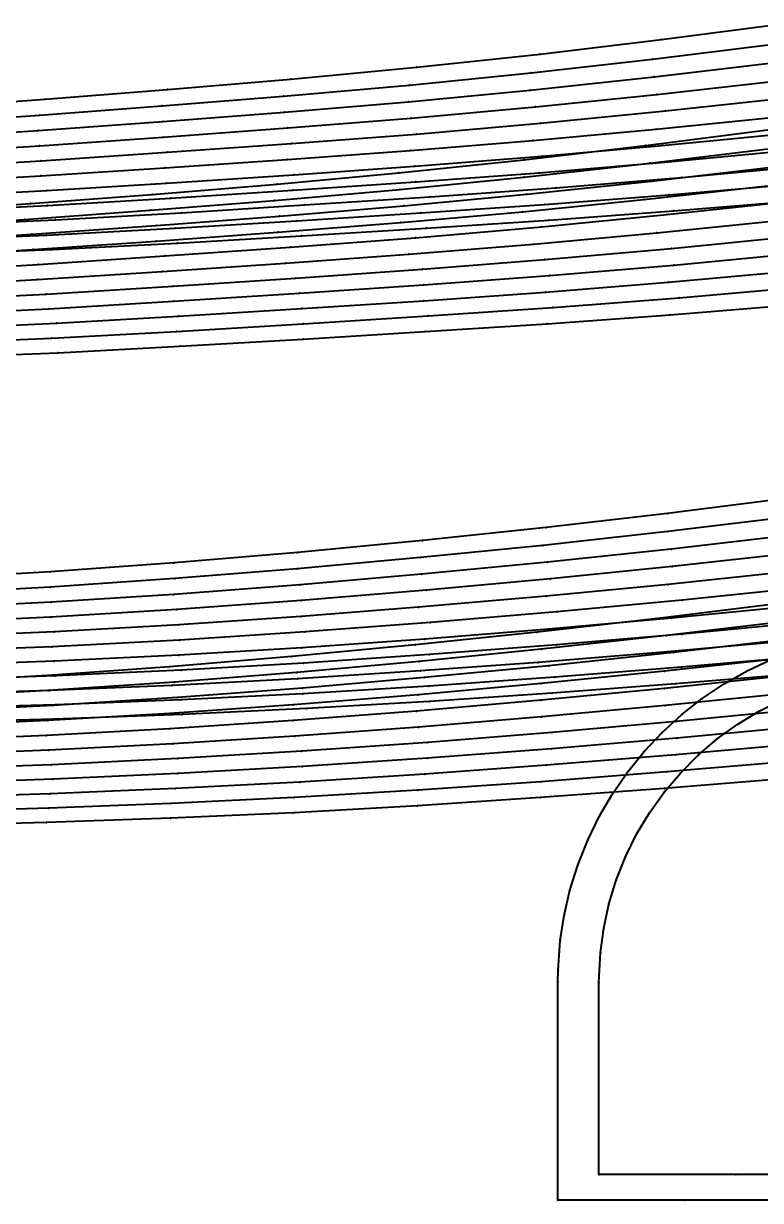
# Model space of a CAD drawing. Extents: x -2408 to 1029, y -526 to 2095.
# Drawn here: x 325.5 to 416.2, y 1315.1 to 1459.9 of the extents above; entities that cross this region are included whole.
import ezdxf

# ---------------------------------------------------------------- set-up
doc = ezdxf.new("R2010")
doc.units = 0

# ---------------------------------------------------------------- blocks, each defined once
blk = doc.blocks.new(' -30')
at = {"layer": '1'}
for points in [[(-259.838398, 988.812748), (-244.782035, 988.103728), (-229.520606, 987.520225), (-214.116548, 987.083314), (-198.889744, 986.803854), (-183.229885, 986.627731), (-167.295553, 986.530983), (-151.580754, 986.653671), (-136.843907, 986.999455), (-122.874949, 987.585204), (-107.751551, 988.469104), (-92.53808, 989.557936), (-77.486431, 990.756362), (-62.287955, 992.040492), (-46.765308, 993.494654), (-31.59976, 995.119355), (-16.677405, 996.901347), (-1.553066, 998.875569)], [(-1.822108, 927.580418), (-16.794361, 925.711826), (-31.978719, 923.97667), (-46.98648, 922.420731), (-62.169353, 920.997894), (-77.205471, 919.740092), (-92.200495, 918.670787), (-107.263969, 917.80739), (-122.337368, 917.127779), (-137.399432, 916.603183), (-153.063196, 916.222007), (-168.182684, 916.006579), (-184.046402, 915.898361), (-184.074268, 915.898438), (-199.938067, 916.004481), (-214.971179, 916.217039), (-230.058452, 916.580001), (-245.141658, 917.098852), (-260.166828, 917.769134)]]:
    blk.add_lwpolyline(points, dxfattribs=at)
at = {"layer": '14'}
for points in [[(-261.339635, 976.171484), (-245.709135, 975.431759), (-230.041771, 974.838048), (-214.56575, 974.39029), (-199.409258, 974.086564), (-184.176903, 973.94043), (-168.404506, 973.803247), (-153.029813, 973.906816), (-137.632361, 974.245926), (-123.507077, 974.803251), (-109.767216, 975.613196), (-94.348727, 976.725192), (-79.364049, 977.862141), (-63.959231, 979.122072), (-49.005641, 980.511038), (-33.632503, 982.122847), (-18.625958, 983.86424), (-3.293244, 985.820636)], [(-0.757536, 940.527919), (-15.940118, 938.605887), (-30.87374, 936.874205), (-46.092948, 935.272004), (-61.414536, 933.816243), (-76.664402, 932.52245), (-91.927384, 931.415126), (-107.365219, 930.517209), (-122.837829, 929.817914), (-138.044634, 929.296394), (-153.318469, 928.91942), (-168.467914, 928.682897), (-184.047356, 928.598633), (-184.047356, 928.598633), (-199.59272, 928.680167), (-214.717166, 928.914504), (-229.973089, 929.289697), (-245.16976, 929.809888), (-260.640927, 930.508343)]]:
    blk.add_lwpolyline(points, dxfattribs=at)
at = {"layer": '3'}
for p in [(-16.677405, 996.901347), (-31.59976, 995.119355), (-46.765308, 993.494654), (-62.287955, 992.040492), (-77.486431, 990.756362), (-92.53808, 989.557936), (-18.625958, 983.86424), (-33.632503, 982.122847), (-49.005641, 980.511038), (-63.959231, 979.122072), (-79.364049, 977.862141), (-94.348727, 976.725192), (-15.940118, 938.605887), (-30.87374, 936.874205), (-46.092948, 935.272004), (-76.664402, 932.52245), (-61.414536, 933.816243), (-91.927384, 931.415126), (-16.794361, 925.711826), (-31.978719, 923.97667), (-46.98648, 922.420731), (-62.169353, 920.997894), (-77.205471, 919.740092), (-92.200495, 918.670787)]:
    blk.add_point(p, dxfattribs=at)
blk = doc.blocks.new('-30')
at = {"layer": '1'}
blk.add_lwpolyline([(179.795567, 640.993118), (164.491203, 640.993118), (148.894386, 640.993118), (148.894386, 667.858505), (148.944749, 669.294081), (149.21655, 672.948974), (149.68187, 676.036991), (150.400337, 679.11425), (151.376763, 682.214985), (152.599019, 685.285194), (154.012896, 688.1827), (155.661028, 690.998012), (157.4936, 693.648788), (159.542939, 696.183859), (161.751355, 698.5313), (164.156973, 700.73123), (166.691478, 702.721654), (169.400742, 704.538542), (172.206583, 706.127772), (175.148409, 707.512321)], dxfattribs=at)
at = {"layer": '14'}
blk.add_lwpolyline([(187.38949, 644.168091), (170.835396, 644.168091), (153.97439, 644.168091), (153.97439, 667.79007), (154.173226, 671.459665), (154.561084, 674.478445), (155.197619, 677.391547), (156.109505, 680.361135), (157.244633, 683.229789), (158.614812, 686.013535), (160.198973, 688.660798), (162.004009, 691.186067), (163.995426, 693.542279), (166.184435, 695.742084), (168.530856, 697.745036), (171.047357, 699.562509), (173.686833, 701.159719), (176.463957, 702.543724)], dxfattribs=at)
at = {"layer": '2'}
for p in [(148.894386, 667.858505), (153.97439, 667.79007), (153.97439, 644.168091), (148.894386, 640.993118)]:
    blk.add_point(p, dxfattribs=at)
at = {"layer": '3'}
for p in [(172.206583, 706.127772), (169.400742, 704.538542), (166.691478, 702.721654), (173.686833, 701.159719), (164.156973, 700.73123), (171.047357, 699.562509), (161.751355, 698.5313), (168.530856, 697.745036), (159.542939, 696.183859), (166.184435, 695.742084), (157.4936, 693.648788), (163.995426, 693.542279), (155.661028, 690.998012), (162.004009, 691.186067), (154.012896, 688.1827), (160.198973, 688.660798), (152.599019, 685.285194), (158.614812, 686.013535), (151.376763, 682.214985), (157.244633, 683.229789), (150.400337, 679.11425), (156.109505, 680.361135), (155.197619, 677.391547), (149.68187, 676.036991), (154.561084, 674.478445), (149.21655, 672.948974), (154.173226, 671.459665), (148.944749, 669.294081), (170.835396, 644.168091), (164.491203, 640.993118)]:
    blk.add_point(p, dxfattribs=at)
blk = doc.blocks.new(' -31')
at = {"layer": '1'}
for points in [[(-260.811204, 987.051404), (-245.204271, 986.362211), (-230.354188, 985.833593), (-215.338268, 985.438519), (-199.901877, 985.183262), (-184.035778, 985.039444), (-168.025736, 984.886238), (-152.529679, 984.93567), (-138.113903, 985.220737), (-123.104008, 985.77524), (-108.173622, 986.581126), (-93.190491, 987.608126), (-78.160477, 988.752626), (-63.189221, 989.945011), (-47.672531, 991.313117), (-32.73015, 992.82249), (-17.795201, 994.504582), (-2.889159, 996.340467)], [(-1.074514, 925.367278), (-16.06261, 923.572989), (-31.47287, 921.884902), (-46.493921, 920.393102), (-61.572107, 919.043186), (-76.619964, 917.846516), (-92.136863, 916.803973), (-107.210379, 916.000315), (-122.478068, 915.366588), (-137.565771, 914.888206), (-152.719418, 914.558583), (-168.281208, 914.372055), (-184.086952, 914.298553), (-184.086952, 914.298553), (-199.963252, 914.370587), (-215.375675, 914.554072), (-230.820305, 914.890663), (-246.261205, 915.384291), (-261.705159, 916.032831)]]:
    blk.add_lwpolyline(points, dxfattribs=at)
at = {"layer": '14'}
for points in [[(-261.011429, 974.343856), (-245.703807, 973.672048), (-230.309778, 973.133422), (-215.019542, 972.729054), (-199.514269, 972.453655), (-184.176903, 972.34024), (-168.717548, 972.168446), (-153.596564, 972.223744), (-138.452891, 972.497168), (-123.963493, 972.997494), (-110.383136, 973.723837), (-95.06787, 974.769831), (-79.6112, 975.902393), (-64.30798, 977.09257), (-48.879834, 978.444808), (-33.60516, 979.96535), (-18.120015, 981.679498), (-2.882535, 983.53499)], [(-0.871421, 938.191961), (-15.893527, 936.374721), (-31.283849, 934.674336), (-46.339933, 933.166615), (-61.499473, 931.795298), (-76.583279, 930.582744), (-91.894587, 929.541931), (-106.931192, 928.727872), (-122.199121, 928.085378), (-137.775776, 927.593505), (-152.883698, 927.257584), (-168.372823, 927.050214), (-184.047356, 926.998444), (-184.047356, 926.998444), (-199.687344, 927.047208), (-215.150567, 927.252064), (-230.240265, 927.585927), (-245.805788, 928.076104), (-261.071262, 928.717405)]]:
    blk.add_lwpolyline(points, dxfattribs=at)
at = {"layer": '3'}
for p in [(-17.795201, 994.504582), (-32.73015, 992.82249), (-47.672531, 991.313117), (-63.189221, 989.945011), (-93.190491, 987.608126), (-78.160477, 988.752626), (-18.120015, 981.679498), (-33.60516, 979.96535), (-48.879834, 978.444808), (-64.30798, 977.09257), (-95.06787, 974.769831), (-79.6112, 975.902393), (-15.893527, 936.374721), (-31.283849, 934.674336), (-46.339933, 933.166615), (-61.499473, 931.795298), (-76.583279, 930.582744), (-91.894587, 929.541931), (-16.06261, 923.572989), (-31.47287, 921.884902), (-46.493921, 920.393102), (-61.572107, 919.043186), (-92.136863, 916.803973), (-76.619964, 917.846516)]:
    blk.add_point(p, dxfattribs=at)
blk = doc.blocks.new('-31')
at = {"layer": '1'}
blk.add_lwpolyline([(179.795567, 640.993118), (164.491203, 640.993118), (148.894386, 640.993118), (148.894386, 667.858505), (148.944749, 669.294081), (149.21655, 672.948974), (149.68187, 676.036991), (150.400337, 679.11425), (151.376763, 682.214985), (152.599019, 685.285194), (154.012896, 688.1827), (155.661028, 690.998012), (157.4936, 693.648788), (159.542939, 696.183859), (161.751355, 698.5313), (164.156973, 700.73123), (166.691478, 702.721654), (169.400742, 704.538542), (172.206583, 706.127772), (175.148409, 707.512321)], dxfattribs=at)
at = {"layer": '14'}
blk.add_lwpolyline([(187.38949, 644.168091), (170.835396, 644.168091), (153.97439, 644.168091), (153.97439, 667.79007), (154.173226, 671.459665), (154.561084, 674.478445), (155.197619, 677.391547), (156.109505, 680.361135), (157.244633, 683.229789), (158.614812, 686.013535), (160.198973, 688.660798), (162.004009, 691.186067), (163.995426, 693.542279), (166.184435, 695.742084), (168.530856, 697.745036), (171.047357, 699.562509), (173.686833, 701.159719), (176.463957, 702.543724)], dxfattribs=at)
at = {"layer": '2'}
for p in [(148.894386, 667.858505), (153.97439, 667.79007), (153.97439, 644.168091), (148.894386, 640.993118)]:
    blk.add_point(p, dxfattribs=at)
at = {"layer": '3'}
for p in [(172.206583, 706.127772), (169.400742, 704.538542), (166.691478, 702.721654), (173.686833, 701.159719), (164.156973, 700.73123), (171.047357, 699.562509), (161.751355, 698.5313), (168.530856, 697.745036), (159.542939, 696.183859), (166.184435, 695.742084), (157.4936, 693.648788), (163.995426, 693.542279), (155.661028, 690.998012), (162.004009, 691.186067), (154.012896, 688.1827), (160.198973, 688.660798), (152.599019, 685.285194), (158.614812, 686.013535), (151.376763, 682.214985), (157.244633, 683.229789), (150.400337, 679.11425), (156.109505, 680.361135), (155.197619, 677.391547), (149.68187, 676.036991), (154.561084, 674.478445), (149.21655, 672.948974), (154.173226, 671.459665), (148.944749, 669.294081), (170.835396, 644.168091), (164.491203, 640.993118)]:
    blk.add_point(p, dxfattribs=at)
blk = doc.blocks.new(' -32')
at = {"layer": '1'}
for points in [[(-260.936463, 985.257985), (-245.709809, 984.630858), (-230.488011, 984.128957), (-215.247587, 983.767109), (-200.095667, 983.551712), (-184.421997, 983.443756), (-168.741345, 983.257658), (-153.297777, 983.255747), (-138.28339, 983.491439), (-123.274546, 983.983495), (-108.376018, 984.727066), (-93.392798, 985.703898), (-78.046169, 986.826902), (-63.073899, 987.964787), (-47.80115, 989.241333), (-32.854437, 990.673366), (-17.580763, 992.310636), (-2.66784, 994.062031)], [(0.117968, 923.23896), (-15.214274, 921.474065), (-30.522857, 919.862977), (-45.88647, 918.397328), (-60.859108, 917.114579), (-76.249028, 915.952396), (-91.588529, 914.980765), (-107.002695, 914.212389), (-122.425182, 913.622015), (-137.838376, 913.177954), (-153.26878, 912.883524), (-168.495711, 912.737804), (-184.061375, 912.698288), (-184.061375, 912.698288), (-199.962922, 912.737573), (-215.258527, 912.885019), (-230.699154, 913.181996), (-246.136612, 913.630204), (-261.623803, 914.227913)]]:
    blk.add_lwpolyline(points, dxfattribs=at)
at = {"layer": '14'}
for points in [[(-261.241835, 972.55637), (-245.599616, 971.918152), (-230.517079, 971.43226), (-214.931823, 971.059083), (-199.600349, 970.822056), (-184.176903, 970.740051), (-168.658013, 970.535171), (-153.193248, 970.556179), (-137.648987, 970.799077), (-122.742367, 971.275087), (-109.357197, 971.949746), (-94.181815, 972.942468), (-78.860494, 974.031315), (-63.695884, 975.163998), (-48.400329, 976.438115), (-33.260954, 977.872553), (-17.902589, 979.495559), (-2.796827, 981.250458)], [(-0.029895, 936.012998), (-15.497729, 934.217485), (-30.698433, 932.609474), (-46.199172, 931.124613), (-61.159001, 929.831944), (-76.686469, 928.649492), (-91.799121, 927.689282), (-107.237239, 926.91538), (-122.846364, 926.31506), (-138.127724, 925.880585), (-153.461313, 925.582082), (-168.67062, 925.416402), (-184.047356, 925.398254), (-184.047356, 925.398254), (-199.764138, 925.415592), (-215.064354, 925.583533), (-230.450975, 925.885648), (-245.766268, 926.324945), (-261.398688, 926.931507)]]:
    blk.add_lwpolyline(points, dxfattribs=at)
at = {"layer": '3'}
for p in [(-17.580763, 992.310636), (-32.854437, 990.673366), (-47.80115, 989.241333), (-63.073899, 987.964787), (-78.046169, 986.826902), (-93.392798, 985.703898), (-17.902589, 979.495559), (-33.260954, 977.872553), (-48.400329, 976.438115), (-63.695884, 975.163998), (-78.860494, 974.031315), (-94.181815, 972.942468), (-15.497729, 934.217485), (-30.698433, 932.609474), (-46.199172, 931.124613), (-61.159001, 929.831944), (-76.686469, 928.649492), (-91.799121, 927.689282), (-15.214274, 921.474065), (-30.522857, 919.862977), (-45.88647, 918.397328), (-60.859108, 917.114579), (-76.249028, 915.952396), (-91.588529, 914.980765)]:
    blk.add_point(p, dxfattribs=at)
blk = doc.blocks.new('-32')
at = {"layer": '1'}
blk.add_lwpolyline([(179.795567, 640.993118), (164.491203, 640.993118), (148.894386, 640.993118), (148.894386, 667.858505), (148.944749, 669.294081), (149.21655, 672.948974), (149.68187, 676.036991), (150.400337, 679.11425), (151.376763, 682.214985), (152.599019, 685.285194), (154.012896, 688.1827), (155.661028, 690.998012), (157.4936, 693.648788), (159.542939, 696.183859), (161.751355, 698.5313), (164.156973, 700.73123), (166.691478, 702.721654), (169.400742, 704.538542), (172.206583, 706.127772), (175.148409, 707.512321)], dxfattribs=at)
at = {"layer": '14'}
blk.add_lwpolyline([(187.38949, 644.168091), (170.835396, 644.168091), (153.97439, 644.168091), (153.97439, 667.79007), (154.173226, 671.459665), (154.561084, 674.478445), (155.197619, 677.391547), (156.109505, 680.361135), (157.244633, 683.229789), (158.614812, 686.013535), (160.198973, 688.660798), (162.004009, 691.186067), (163.995426, 693.542279), (166.184435, 695.742084), (168.530856, 697.745036), (171.047357, 699.562509), (173.686833, 701.159719), (176.463957, 702.543724)], dxfattribs=at)
at = {"layer": '2'}
for p in [(148.894386, 667.858505), (153.97439, 667.79007), (153.97439, 644.168091), (148.894386, 640.993118)]:
    blk.add_point(p, dxfattribs=at)
at = {"layer": '3'}
for p in [(172.206583, 706.127772), (169.400742, 704.538542), (166.691478, 702.721654), (173.686833, 701.159719), (164.156973, 700.73123), (171.047357, 699.562509), (161.751355, 698.5313), (168.530856, 697.745036), (159.542939, 696.183859), (166.184435, 695.742084), (157.4936, 693.648788), (163.995426, 693.542279), (155.661028, 690.998012), (162.004009, 691.186067), (154.012896, 688.1827), (160.198973, 688.660798), (152.599019, 685.285194), (158.614812, 686.013535), (151.376763, 682.214985), (157.244633, 683.229789), (150.400337, 679.11425), (156.109505, 680.361135), (155.197619, 677.391547), (149.68187, 676.036991), (154.561084, 674.478445), (149.21655, 672.948974), (154.173226, 671.459665), (148.944749, 669.294081), (170.835396, 644.168091), (164.491203, 640.993118)]:
    blk.add_point(p, dxfattribs=at)
blk = doc.blocks.new(' -33')
at = {"layer": '1'}
for points in [[(-261.085788, 983.47635), (-245.656514, 982.886327), (-230.644244, 982.430943), (-215.128314, 982.099588), (-199.895578, 981.917391), (-184.203281, 981.841354), (-168.302886, 981.625979), (-153.421344, 981.587268), (-138.063449, 981.77681), (-123.30094, 982.206119), (-108.548373, 982.887436), (-93.220462, 983.840879), (-77.994136, 984.911791), (-62.676554, 986.02466), (-47.469065, 987.237479), (-32.175066, 988.635625), (-17.231059, 990.164291), (-1.969221, 991.878756)], [(-1.2104, 920.84544), (-16.319175, 919.193337), (-31.48102, 917.677584), (-46.61768, 916.304625), (-62.01489, 915.05757), (-77.176336, 913.98838), (-92.187636, 913.108409), (-107.370381, 912.411744), (-122.542306, 911.879728), (-137.736157, 911.482347), (-152.932617, 911.226068), (-168.043829, 911.109881), (-184.035473, 911.098022), (-184.035473, 911.098022), (-199.560304, 911.104702), (-214.695056, 911.214872), (-229.713963, 911.461238), (-244.911545, 911.851821), (-260.047911, 912.375349)]]:
    blk.add_lwpolyline(points, dxfattribs=at)
at = {"layer": '14'}
for points in [[(-260.647239, 970.744228), (-245.398865, 970.170211), (-230.056463, 969.719094), (-214.797145, 969.392556), (-199.667877, 969.191777), (-184.176903, 969.139862), (-168.618175, 968.90364), (-153.351338, 968.887478), (-138.070011, 969.078373), (-122.802072, 969.506927), (-109.028211, 970.142768), (-94.02832, 971.073364), (-78.878119, 972.11656), (-63.88798, 973.191219), (-48.760762, 974.383247), (-33.792318, 975.723587), (-18.838223, 977.222051), (-3.65813, 978.89639)], [(-0.109531, 933.755664), (-15.360405, 932.061884), (-30.334394, 930.546275), (-45.615075, 929.143712), (-61.002853, 927.87232), (-76.308229, 926.767637), (-91.848563, 925.843836), (-107.023669, 925.137568), (-122.364776, 924.591161), (-137.982656, 924.18576), (-153.09931, 923.925015), (-168.617599, 923.787093), (-184.047356, 923.798065), (-184.047356, 923.798065), (-199.442512, 923.783658), (-214.933856, 923.91853), (-230.030932, 924.176649), (-245.635748, 924.579705), (-260.97185, 925.124213)]]:
    blk.add_lwpolyline(points, dxfattribs=at)
at = {"layer": '3'}
for p in [(-17.231059, 990.164291), (-32.175066, 988.635625), (-47.469065, 987.237479), (-77.994136, 984.911791), (-62.676554, 986.02466), (-93.220462, 983.840879), (-18.838223, 977.222051), (-33.792318, 975.723587), (-63.88798, 973.191219), (-48.760762, 974.383247), (-78.878119, 972.11656), (-94.02832, 971.073364), (-15.360405, 932.061884), (-30.334394, 930.546275), (-45.615075, 929.143712), (-76.308229, 926.767637), (-61.002853, 927.87232), (-91.848563, 925.843836), (-16.319175, 919.193337), (-31.48102, 917.677584), (-46.61768, 916.304625), (-77.176336, 913.98838), (-62.01489, 915.05757), (-92.187636, 913.108409)]:
    blk.add_point(p, dxfattribs=at)
blk = doc.blocks.new('-33')
at = {"layer": '1'}
blk.add_lwpolyline([(179.795567, 640.993118), (164.491203, 640.993118), (148.894386, 640.993118), (148.894386, 667.858505), (148.944749, 669.294081), (149.21655, 672.948974), (149.68187, 676.036991), (150.400337, 679.11425), (151.376763, 682.214985), (152.599019, 685.285194), (154.012896, 688.1827), (155.661028, 690.998012), (157.4936, 693.648788), (159.542939, 696.183859), (161.751355, 698.5313), (164.156973, 700.73123), (166.691478, 702.721654), (169.400742, 704.538542), (172.206583, 706.127772), (175.148409, 707.512321)], dxfattribs=at)
at = {"layer": '14'}
blk.add_lwpolyline([(187.38949, 644.168091), (170.835396, 644.168091), (153.97439, 644.168091), (153.97439, 667.79007), (154.173226, 671.459665), (154.561084, 674.478445), (155.197619, 677.391547), (156.109505, 680.361135), (157.244633, 683.229789), (158.614812, 686.013535), (160.198973, 688.660798), (162.004009, 691.186067), (163.995426, 693.542279), (166.184435, 695.742084), (168.530856, 697.745036), (171.047357, 699.562509), (173.686833, 701.159719), (176.463957, 702.543724)], dxfattribs=at)
at = {"layer": '2'}
for p in [(148.894386, 667.858505), (153.97439, 667.79007), (153.97439, 644.168091), (148.894386, 640.993118)]:
    blk.add_point(p, dxfattribs=at)
at = {"layer": '3'}
for p in [(172.206583, 706.127772), (169.400742, 704.538542), (166.691478, 702.721654), (173.686833, 701.159719), (164.156973, 700.73123), (171.047357, 699.562509), (161.751355, 698.5313), (168.530856, 697.745036), (159.542939, 696.183859), (166.184435, 695.742084), (157.4936, 693.648788), (163.995426, 693.542279), (155.661028, 690.998012), (162.004009, 691.186067), (154.012896, 688.1827), (160.198973, 688.660798), (152.599019, 685.285194), (158.614812, 686.013535), (151.376763, 682.214985), (157.244633, 683.229789), (150.400337, 679.11425), (156.109505, 680.361135), (155.197619, 677.391547), (149.68187, 676.036991), (154.561084, 674.478445), (149.21655, 672.948974), (154.173226, 671.459665), (148.944749, 669.294081), (170.835396, 644.168091), (164.491203, 640.993118)]:
    blk.add_point(p, dxfattribs=at)
blk = doc.blocks.new(' -34')
at = {"layer": '1'}
for points in [[(-260.73121, 981.684495), (-245.392154, 981.143215), (-230.338441, 980.727177), (-214.992801, 980.435879), (-199.882371, 980.286679), (-183.960228, 980.237808), (-168.117949, 979.996712), (-153.058748, 979.924763), (-137.707824, 980.071632), (-122.92949, 980.454594), (-108.321638, 981.081657), (-92.998495, 981.988387), (-77.514769, 983.037739), (-62.201781, 984.109423), (-46.844191, 985.280492), (-31.552026, 986.613769), (-16.180549, 988.119587), (-0.918876, 989.7673)], [(-1.122059, 918.654773), (-16.32217, 917.059944), (-31.483562, 915.612101), (-46.832805, 914.287485), (-62.019091, 913.117373), (-77.21644, 912.104717), (-92.353479, 911.275165), (-107.570233, 910.629647), (-122.678575, 910.145132), (-137.905092, 909.786411), (-153.296749, 909.562998), (-168.46217, 909.479386), (-184.012451, 909.49791), (-184.012451, 909.49791), (-199.658235, 909.475968), (-214.896668, 909.557674), (-230.427762, 909.782645), (-245.767545, 910.145196), (-261.292611, 910.647728)]]:
    blk.add_lwpolyline(points, dxfattribs=at)
at = {"layer": '14'}
for points in [[(-261.377122, 968.997943), (-245.786458, 968.44933), (-230.134274, 968.026103), (-214.616884, 967.729416), (-199.32053, 967.560035), (-184.176903, 967.539673), (-168.597613, 967.273836), (-153.015974, 967.224876), (-137.362258, 967.385917), (-122.325415, 967.767123), (-108.80701, 968.340385), (-93.375668, 969.247428), (-77.789987, 970.288667), (-62.368557, 971.359762), (-46.955469, 972.529899), (-31.404846, 973.873655), (-16.018666, 975.369462), (-1.039595, 976.974481)], [(-0.484855, 931.500543), (-15.863097, 929.870438), (-30.874372, 928.422447), (-46.581734, 927.050923), (-61.031049, 925.917296), (-76.077343, 924.891031), (-91.358701, 924.039404), (-106.910165, 923.365122), (-122.582563, 922.852771), (-137.891952, 922.494479), (-153.272511, 922.263855), (-168.58151, 922.159106), (-184.047356, 922.197876), (-184.047356, 922.197876), (-199.478289, 922.155447), (-214.760284, 922.256951), (-230.120326, 922.484644), (-245.41609, 922.840358), (-261.082202, 923.350452)]]:
    blk.add_lwpolyline(points, dxfattribs=at)
at = {"layer": '3'}
for p in [(-16.180549, 988.119587), (-31.552026, 986.613769), (-46.844191, 985.280492), (-62.201781, 984.109423), (-92.998495, 981.988387), (-77.514769, 983.037739), (-16.018666, 975.369462), (-31.404846, 973.873655), (-46.955469, 972.529899), (-77.789987, 970.288667), (-62.368557, 971.359762), (-93.375668, 969.247428), (-15.863097, 929.870438), (-30.874372, 928.422447), (-46.581734, 927.050923), (-61.031049, 925.917296), (-91.358701, 924.039404), (-76.077343, 924.891031), (-16.32217, 917.059944), (-31.483562, 915.612101), (-46.832805, 914.287485), (-62.019091, 913.117373), (-92.353479, 911.275165), (-77.21644, 912.104717)]:
    blk.add_point(p, dxfattribs=at)
blk = doc.blocks.new('-34')
at = {"layer": '1'}
blk.add_lwpolyline([(179.795567, 640.993118), (164.491203, 640.993118), (148.894386, 640.993118), (148.894386, 667.858505), (148.944749, 669.294081), (149.21655, 672.948974), (149.68187, 676.036991), (150.400337, 679.11425), (151.376763, 682.214985), (152.599019, 685.285194), (154.012896, 688.1827), (155.661028, 690.998012), (157.4936, 693.648788), (159.542939, 696.183859), (161.751355, 698.5313), (164.156973, 700.73123), (166.691478, 702.721654), (169.400742, 704.538542), (172.206583, 706.127772), (175.148409, 707.512321)], dxfattribs=at)
at = {"layer": '14'}
blk.add_lwpolyline([(187.38949, 644.168091), (170.835396, 644.168091), (153.97439, 644.168091), (153.97439, 667.79007), (154.173226, 671.459665), (154.561084, 674.478445), (155.197619, 677.391547), (156.109505, 680.361135), (157.244633, 683.229789), (158.614812, 686.013535), (160.198973, 688.660798), (162.004009, 691.186067), (163.995426, 693.542279), (166.184435, 695.742084), (168.530856, 697.745036), (171.047357, 699.562509), (173.686833, 701.159719), (176.463957, 702.543724)], dxfattribs=at)
at = {"layer": '2'}
for p in [(148.894386, 667.858505), (153.97439, 667.79007), (153.97439, 644.168091), (148.894386, 640.993118)]:
    blk.add_point(p, dxfattribs=at)
at = {"layer": '3'}
for p in [(172.206583, 706.127772), (169.400742, 704.538542), (166.691478, 702.721654), (173.686833, 701.159719), (164.156973, 700.73123), (171.047357, 699.562509), (161.751355, 698.5313), (168.530856, 697.745036), (159.542939, 696.183859), (166.184435, 695.742084), (157.4936, 693.648788), (163.995426, 693.542279), (155.661028, 690.998012), (162.004009, 691.186067), (154.012896, 688.1827), (160.198973, 688.660798), (152.599019, 685.285194), (158.614812, 686.013535), (151.376763, 682.214985), (157.244633, 683.229789), (150.400337, 679.11425), (156.109505, 680.361135), (155.197619, 677.391547), (149.68187, 676.036991), (154.561084, 674.478445), (149.21655, 672.948974), (154.173226, 671.459665), (148.944749, 669.294081), (170.835396, 644.168091), (164.491203, 640.993118)]:
    blk.add_point(p, dxfattribs=at)
blk = doc.blocks.new(' -35')
at = {"layer": '1'}
for points in [[(-261.513174, 979.94598), (-246.148302, 979.438741), (-230.680906, 979.043986), (-214.761059, 978.775616), (-199.831895, 978.658127), (-183.937511, 978.637161), (-167.91933, 978.3671), (-153.273203, 978.263564), (-137.581065, 978.366736), (-122.473683, 978.712175), (-108.132263, 979.284806), (-93.046583, 980.132548), (-77.806866, 981.122235), (-62.730958, 982.135285), (-47.556552, 983.23854), (-32.497701, 984.477851), (-17.328552, 985.87939), (-2.297197, 987.417575)], [(-1.331187, 916.461199), (-16.228949, 914.967156), (-31.448686, 913.574273), (-46.565287, 912.319465), (-61.807496, 911.199641), (-76.808087, 910.258563), (-92.071399, 909.476472), (-107.196256, 908.87852), (-122.494073, 908.426062), (-137.774086, 908.100987), (-153.145767, 907.908955), (-168.352186, 907.852574), (-184.046021, 907.897415), (-184.007549, 907.897491), (-199.53491, 907.848851), (-214.8672, 907.901487), (-230.101982, 908.087931), (-245.560677, 908.41424), (-261.00138, 908.870145)]]:
    blk.add_lwpolyline(points, dxfattribs=at)
at = {"layer": '14'}
for points in [[(-260.541089, 967.200202), (-245.411211, 966.712004), (-230.155305, 966.336682), (-214.929733, 966.076748), (-199.345665, 965.933028), (-184.176903, 965.939484), (-168.595889, 965.645719), (-153.262253, 965.563573), (-137.932319, 965.676814), (-122.572167, 966.011288), (-108.693553, 966.54324), (-93.491526, 967.382021), (-78.130808, 968.373007), (-62.938125, 969.391393), (-47.752126, 970.486082), (-32.422476, 971.732986), (-17.26006, 973.126367), (-1.855956, 974.694953)], [(0.943787, 929.472944), (-14.151574, 927.926407), (-29.569388, 926.489421), (-45.099253, 925.179927), (-60.541408, 924.017085), (-75.99377, 923.020384), (-91.675127, 922.207711), (-106.895291, 921.598181), (-122.23912, 921.136723), (-137.854623, 920.806728), (-152.969878, 920.610716), (-168.561992, 920.532413), (-184.047356, 920.597687), (-184.047356, 920.597687), (-199.497536, 920.528545), (-215.061828, 920.60332), (-230.156451, 920.796217), (-245.757363, 921.123319), (-261.094105, 921.582282)]]:
    blk.add_lwpolyline(points, dxfattribs=at)
at = {"layer": '3'}
for p in [(-17.328552, 985.87939), (-47.556552, 983.23854), (-32.497701, 984.477851), (-62.730958, 982.135285), (-77.806866, 981.122235), (-93.046583, 980.132548), (-17.26006, 973.126367), (-32.422476, 971.732986), (-47.752126, 970.486082), (-62.938125, 969.391393), (-93.491526, 967.382021), (-78.130808, 968.373007), (-14.151574, 927.926407), (-29.569388, 926.489421), (-60.541408, 924.017085), (-45.099253, 925.179927), (-75.99377, 923.020384), (-91.675127, 922.207711), (-16.228949, 914.967156), (-46.565287, 912.319465), (-31.448686, 913.574273), (-61.807496, 911.199641), (-92.071399, 909.476472), (-76.808087, 910.258563)]:
    blk.add_point(p, dxfattribs=at)
blk = doc.blocks.new('-35')
at = {"layer": '1'}
blk.add_lwpolyline([(179.795567, 640.993118), (164.491203, 640.993118), (148.894386, 640.993118), (148.894386, 667.858505), (148.944749, 669.294081), (149.21655, 672.948974), (149.68187, 676.036991), (150.400337, 679.11425), (151.376763, 682.214985), (152.599019, 685.285194), (154.012896, 688.1827), (155.661028, 690.998012), (157.4936, 693.648788), (159.542939, 696.183859), (161.751355, 698.5313), (164.156973, 700.73123), (166.691478, 702.721654), (169.400742, 704.538542), (172.206583, 706.127772), (175.148409, 707.512321)], dxfattribs=at)
at = {"layer": '14'}
blk.add_lwpolyline([(187.38949, 644.168091), (170.835396, 644.168091), (153.97439, 644.168091), (153.97439, 667.79007), (154.173226, 671.459665), (154.561084, 674.478445), (155.197619, 677.391547), (156.109505, 680.361135), (157.244633, 683.229789), (158.614812, 686.013535), (160.198973, 688.660798), (162.004009, 691.186067), (163.995426, 693.542279), (166.184435, 695.742084), (168.530856, 697.745036), (171.047357, 699.562509), (173.686833, 701.159719), (176.463957, 702.543724)], dxfattribs=at)
at = {"layer": '2'}
for p in [(148.894386, 667.858505), (153.97439, 667.79007), (153.97439, 644.168091), (148.894386, 640.993118)]:
    blk.add_point(p, dxfattribs=at)
at = {"layer": '3'}
for p in [(172.206583, 706.127772), (169.400742, 704.538542), (166.691478, 702.721654), (173.686833, 701.159719), (164.156973, 700.73123), (171.047357, 699.562509), (161.751355, 698.5313), (168.530856, 697.745036), (159.542939, 696.183859), (166.184435, 695.742084), (157.4936, 693.648788), (163.995426, 693.542279), (155.661028, 690.998012), (162.004009, 691.186067), (154.012896, 688.1827), (160.198973, 688.660798), (152.599019, 685.285194), (158.614812, 686.013535), (151.376763, 682.214985), (157.244633, 683.229789), (150.400337, 679.11425), (156.109505, 680.361135), (155.197619, 677.391547), (149.68187, 676.036991), (154.561084, 674.478445), (149.21655, 672.948974), (154.173226, 671.459665), (148.944749, 669.294081), (170.835396, 644.168091), (164.491203, 640.993118)]:
    blk.add_point(p, dxfattribs=at)
blk = doc.blocks.new(' -36')
at = {"layer": '1'}
for points in [[(-259.899737, 978.131334), (-244.813666, 977.681409), (-229.671196, 977.337734), (-214.526717, 977.118518), (-199.544562, 977.030097), (-183.915882, 977.036591), (-167.950092, 976.741205), (-152.978729, 976.605931), (-137.268569, 976.672079), (-122.12241, 976.976183), (-107.446996, 977.520182), (-92.321248, 978.32941), (-77.600391, 979.250239), (-61.924676, 980.270294), (-47.017724, 981.31363), (-31.357583, 982.547478), (-16.625817, 983.851296), (-0.992572, 985.389894)], [(0.366159, 914.490822), (-14.855243, 913.015167), (-30.168469, 911.661785), (-45.412518, 910.43988), (-60.922781, 909.345475), (-76.188734, 908.436381), (-91.758054, 907.688403), (-107.040549, 907.127508), (-122.547447, 906.707099), (-137.837701, 906.41608), (-153.129541, 906.255611), (-168.307947, 906.226378), (-184.045563, 906.297302), (-183.987007, 906.297607), (-199.867201, 906.222146), (-214.899194, 906.247863), (-230.504272, 906.409899), (-245.550474, 906.695297), (-260.708266, 907.103071)]]:
    blk.add_lwpolyline(points, dxfattribs=at)
at = {"layer": '14'}
for points in [[(-261.092076, 965.462484), (-245.653449, 964.99914), (-230.120728, 964.650726), (-214.66927, 964.419268), (-199.353692, 964.307202), (-184.176903, 964.339218), (-168.612579, 964.019258), (-152.992621, 963.905906), (-137.318346, 963.990156), (-122.248087, 964.280739), (-108.008745, 964.781739), (-92.393513, 965.599915), (-76.784191, 966.576492), (-61.688111, 967.560906), (-46.088481, 968.647694), (-31.018154, 969.826597), (-15.441047, 971.206677), (-0.29155, 972.69796)], [(0.032828, 927.222548), (-15.463604, 925.711815), (-30.570664, 924.373105), (-45.791009, 923.151527), (-60.919749, 922.072863), (-76.05752, 921.156435), (-91.414875, 920.414455), (-106.977524, 919.836891), (-122.618398, 919.408825), (-137.869685, 919.122493), (-153.219026, 918.955266), (-168.558692, 918.906939), (-184.047356, 918.997421), (-184.047356, 918.997421), (-199.50061, 918.902875), (-214.81249, 918.947515), (-230.140305, 919.111343), (-245.376549, 919.394593), (-261.009089, 919.819827)]]:
    blk.add_lwpolyline(points, dxfattribs=at)
at = {"layer": '3'}
for p in [(-16.625817, 983.851296), (-31.357583, 982.547478), (-47.017724, 981.31363), (-77.600391, 979.250239), (-61.924676, 980.270294), (-92.321248, 978.32941), (-15.441047, 971.206677), (-31.018154, 969.826597), (-61.688111, 967.560906), (-46.088481, 968.647694), (-76.784191, 966.576492), (-92.393513, 965.599915), (-15.463604, 925.711815), (-30.570664, 924.373105), (-45.791009, 923.151527), (-76.05752, 921.156435), (-60.919749, 922.072863), (-91.414875, 920.414455), (-14.855243, 913.015167), (-30.168469, 911.661785), (-60.922781, 909.345475), (-45.412518, 910.43988), (-76.188734, 908.436381), (-91.758054, 907.688403)]:
    blk.add_point(p, dxfattribs=at)
blk = doc.blocks.new('-36')
at = {"layer": '1'}
blk.add_lwpolyline([(179.795567, 640.993118), (164.491203, 640.993118), (148.894386, 640.993118), (148.894386, 667.858505), (148.944749, 669.294081), (149.21655, 672.948974), (149.68187, 676.036991), (150.400337, 679.11425), (151.376763, 682.214985), (152.599019, 685.285194), (154.012896, 688.1827), (155.661028, 690.998012), (157.4936, 693.648788), (159.542939, 696.183859), (161.751355, 698.5313), (164.156973, 700.73123), (166.691478, 702.721654), (169.400742, 704.538542), (172.206583, 706.127772), (175.148409, 707.512321)], dxfattribs=at)
at = {"layer": '14'}
blk.add_lwpolyline([(187.38949, 644.168091), (170.835396, 644.168091), (153.97439, 644.168091), (153.97439, 667.79007), (154.173226, 671.459665), (154.561084, 674.478445), (155.197619, 677.391547), (156.109505, 680.361135), (157.244633, 683.229789), (158.614812, 686.013535), (160.198973, 688.660798), (162.004009, 691.186067), (163.995426, 693.542279), (166.184435, 695.742084), (168.530856, 697.745036), (171.047357, 699.562509), (173.686833, 701.159719), (176.463957, 702.543724)], dxfattribs=at)
at = {"layer": '2'}
for p in [(148.894386, 667.858505), (153.97439, 667.79007), (153.97439, 644.168091), (148.894386, 640.993118)]:
    blk.add_point(p, dxfattribs=at)
at = {"layer": '3'}
for p in [(172.206583, 706.127772), (169.400742, 704.538542), (166.691478, 702.721654), (173.686833, 701.159719), (164.156973, 700.73123), (171.047357, 699.562509), (161.751355, 698.5313), (168.530856, 697.745036), (159.542939, 696.183859), (166.184435, 695.742084), (157.4936, 693.648788), (163.995426, 693.542279), (155.661028, 690.998012), (162.004009, 691.186067), (154.012896, 688.1827), (160.198973, 688.660798), (152.599019, 685.285194), (158.614812, 686.013535), (151.376763, 682.214985), (157.244633, 683.229789), (150.400337, 679.11425), (156.109505, 680.361135), (155.197619, 677.391547), (149.68187, 676.036991), (154.561084, 674.478445), (149.21655, 672.948974), (154.173226, 671.459665), (148.944749, 669.294081), (170.835396, 644.168091), (164.491203, 640.993118)]:
    blk.add_point(p, dxfattribs=at)
blk = doc.blocks.new(' -37')
at = {"layer": '1'}
for points in [[(-260.851131, 976.413247), (-245.383191, 975.982942), (-230.272819, 975.66794), (-214.800353, 975.469849), (-199.544714, 975.405111), (-183.895226, 975.435944), (-168.220626, 975.117964), (-153.279971, 974.951985), (-137.539453, 974.981965), (-122.430299, 975.248465), (-107.241461, 975.765536), (-92.23547, 976.488596), (-77.064567, 977.383549), (-62.060307, 978.358986), (-46.897365, 979.384498), (-31.741422, 980.503482), (-16.317787, 981.804686), (-1.187583, 983.235286)], [(0.507643, 912.382616), (-14.778713, 910.959608), (-30.220891, 909.651627), (-45.528684, 908.478979), (-60.863939, 907.45052), (-76.192555, 906.592417), (-91.529829, 905.905755), (-106.526015, 905.393559), (-122.442326, 904.997173), (-137.300377, 904.743644), (-153.220751, 904.604897), (-168.169346, 904.601247), (-184.04583, 904.696655), (-183.96656, 904.697189), (-199.509102, 904.598301), (-214.7639, 904.59662), (-230.042757, 904.723089), (-245.459677, 904.980259), (-260.667258, 905.352559)]]:
    blk.add_lwpolyline(points, dxfattribs=at)
at = {"layer": '14'}
for points in [[(-260.7973, 963.703712), (-245.111403, 963.272636), (-230.031804, 962.968394), (-214.92123, 962.770408), (-199.345019, 962.682694), (-184.176903, 962.739029), (-168.647246, 962.39452), (-153.323367, 962.252045), (-138.031799, 962.292988), (-122.676535, 962.538026), (-107.428407, 963.02208), (-92.064057, 963.779385), (-76.738085, 964.702722), (-61.242214, 965.685371), (-45.924747, 966.711602), (-30.453256, 967.865643), (-15.155917, 969.160966), (0.128787, 970.603535)], [(1.361923, 925.227311), (-14.120774, 923.76841), (-29.615894, 922.442596), (-45.226793, 921.236907), (-60.743267, 920.182351), (-75.782494, 919.324538), (-91.259002, 918.626357), (-106.444216, 918.102362), (-121.733901, 917.71492), (-137.317545, 917.449799), (-152.973728, 917.306), (-168.57124, 917.282788), (-184.047356, 917.397232), (-184.047356, 917.397232), (-199.487877, 917.278543), (-215.056839, 917.297805), (-230.690727, 917.437925), (-246.258611, 917.699673), (-261.53958, 918.084109)]]:
    blk.add_lwpolyline(points, dxfattribs=at)
at = {"layer": '3'}
for p in [(-16.317787, 981.804686), (-31.741422, 980.503482), (-46.897365, 979.384498), (-62.060307, 978.358986), (-92.23547, 976.488596), (-77.064567, 977.383549), (-15.155917, 969.160966), (-30.453256, 967.865643), (-45.924747, 966.711602), (-76.738085, 964.702722), (-61.242214, 965.685371), (-92.064057, 963.779385), (-29.615894, 922.442596), (-14.120774, 923.76841), (-45.226793, 921.236907), (-60.743267, 920.182351), (-91.259002, 918.626357), (-75.782494, 919.324538), (-14.778713, 910.959608), (-30.220891, 909.651627), (-45.528684, 908.478979), (-76.192555, 906.592417), (-60.863939, 907.45052), (-91.529829, 905.905755)]:
    blk.add_point(p, dxfattribs=at)
blk = doc.blocks.new('-37')
at = {"layer": '1'}
blk.add_lwpolyline([(179.795567, 640.993118), (164.491203, 640.993118), (148.894386, 640.993118), (148.894386, 667.858505), (148.944749, 669.294081), (149.21655, 672.948974), (149.68187, 676.036991), (150.400337, 679.11425), (151.376763, 682.214985), (152.599019, 685.285194), (154.012896, 688.1827), (155.661028, 690.998012), (157.4936, 693.648788), (159.542939, 696.183859), (161.751355, 698.5313), (164.156973, 700.73123), (166.691478, 702.721654), (169.400742, 704.538542), (172.206583, 706.127772), (175.148409, 707.512321)], dxfattribs=at)
at = {"layer": '14'}
blk.add_lwpolyline([(187.38949, 644.168091), (170.835396, 644.168091), (153.97439, 644.168091), (153.97439, 667.79007), (154.173226, 671.459665), (154.561084, 674.478445), (155.197619, 677.391547), (156.109505, 680.361135), (157.244633, 683.229789), (158.614812, 686.013535), (160.198973, 688.660798), (162.004009, 691.186067), (163.995426, 693.542279), (166.184435, 695.742084), (168.530856, 697.745036), (171.047357, 699.562509), (173.686833, 701.159719), (176.463957, 702.543724)], dxfattribs=at)
at = {"layer": '2'}
for p in [(148.894386, 667.858505), (153.97439, 667.79007), (153.97439, 644.168091), (148.894386, 640.993118)]:
    blk.add_point(p, dxfattribs=at)
at = {"layer": '3'}
for p in [(172.206583, 706.127772), (169.400742, 704.538542), (166.691478, 702.721654), (173.686833, 701.159719), (164.156973, 700.73123), (171.047357, 699.562509), (161.751355, 698.5313), (168.530856, 697.745036), (159.542939, 696.183859), (166.184435, 695.742084), (157.4936, 693.648788), (163.995426, 693.542279), (155.661028, 690.998012), (162.004009, 691.186067), (154.012896, 688.1827), (160.198973, 688.660798), (152.599019, 685.285194), (158.614812, 686.013535), (151.376763, 682.214985), (157.244633, 683.229789), (150.400337, 679.11425), (156.109505, 680.361135), (155.197619, 677.391547), (149.68187, 676.036991), (154.561084, 674.478445), (149.21655, 672.948974), (154.173226, 671.459665), (148.944749, 669.294081), (170.835396, 644.168091), (164.491203, 640.993118)]:
    blk.add_point(p, dxfattribs=at)
blk = doc.blocks.new(' -38')
at = {"layer": '1'}
for points in [[(-261.044984, 974.676492), (-245.667599, 974.280945), (-230.429886, 973.992507), (-215.048551, 973.822596), (-199.881571, 973.781331), (-184.02483, 973.838501), (-168.394548, 973.496167), (-153.050934, 973.299164), (-137.526505, 973.297012), (-122.070491, 973.529049), (-106.553574, 974.011844), (-91.257077, 974.710421), (-75.758579, 975.59908), (-60.626937, 976.556257), (-45.135723, 977.568164), (-29.691034, 978.673379), (-14.218645, 979.93966), (0.737898, 981.308098)], [(0.404646, 910.275068), (-14.93296, 908.905446), (-30.861093, 907.615277), (-45.800218, 906.524894), (-61.198361, 905.54693), (-76.478171, 904.74749), (-91.894362, 904.110273), (-107.28555, 903.63106), (-122.710982, 903.285736), (-137.822531, 903.060963), (-153.25125, 902.956335), (-168.509522, 902.978521), (-184.045391, 903.096237), (-183.94804, 903.097), (-199.804087, 902.973026), (-215.057594, 902.948504), (-230.192646, 903.048387), (-245.571293, 903.275358), (-260.691583, 903.612186)]]:
    blk.add_lwpolyline(points, dxfattribs=at)
at = {"layer": '14'}
for points in [[(-261.190993, 961.973783), (-245.947095, 961.584031), (-230.551053, 961.299384), (-215.148676, 961.123001), (-199.740959, 961.05943), (-184.176903, 961.13884), (-168.699438, 960.771431), (-153.117159, 960.599375), (-137.509077, 960.612319), (-121.800199, 960.831968), (-106.173003, 961.29453), (-91.127607, 962.000058), (-76.121077, 962.872303), (-60.939983, 963.810147), (-45.940806, 964.778603), (-30.948843, 965.841704), (-15.800026, 967.057728), (-0.82938, 968.401779)], [(-0.832111, 922.914813), (-15.949796, 921.564841), (-31.835178, 920.277831), (-46.32422, 919.220093), (-61.471715, 918.252465), (-76.88532, 917.438952), (-91.954189, 916.816405), (-107.426842, 916.331711), (-122.943291, 915.983638), (-138.052843, 915.764713), (-153.295465, 915.656275), (-168.59928, 915.659886), (-184.047356, 915.797043), (-184.047356, 915.797043), (-199.4597, 915.655474), (-214.735102, 915.647796), (-229.955349, 915.752441), (-245.04861, 915.967862), (-260.554833, 916.312619)]]:
    blk.add_lwpolyline(points, dxfattribs=at)
at = {"layer": '3'}
for p in [(-14.218645, 979.93966), (-45.135723, 977.568164), (-29.691034, 978.673379), (-60.626937, 976.556257), (-91.257077, 974.710421), (-75.758579, 975.59908), (-30.948843, 965.841704), (-15.800026, 967.057728), (-45.940806, 964.778603), (-60.939983, 963.810147), (-91.127607, 962.000058), (-76.121077, 962.872303), (-15.949796, 921.564841), (-31.835178, 920.277831), (-61.471715, 918.252465), (-46.32422, 919.220093), (-91.954189, 916.816405), (-76.88532, 917.438952), (-14.93296, 908.905446), (-45.800218, 906.524894), (-30.861093, 907.615277), (-61.198361, 905.54693), (-91.894362, 904.110273), (-76.478171, 904.74749)]:
    blk.add_point(p, dxfattribs=at)
blk = doc.blocks.new('-38')
at = {"layer": '1'}
blk.add_lwpolyline([(179.795567, 640.993118), (164.491203, 640.993118), (148.894386, 640.993118), (148.894386, 667.858505), (148.944749, 669.294081), (149.21655, 672.948974), (149.68187, 676.036991), (150.400337, 679.11425), (151.376763, 682.214985), (152.599019, 685.285194), (154.012896, 688.1827), (155.661028, 690.998012), (157.4936, 693.648788), (159.542939, 696.183859), (161.751355, 698.5313), (164.156973, 700.73123), (166.691478, 702.721654), (169.400742, 704.538542), (172.206583, 706.127772), (175.148409, 707.512321)], dxfattribs=at)
at = {"layer": '14'}
blk.add_lwpolyline([(187.38949, 644.168091), (170.835396, 644.168091), (153.97439, 644.168091), (153.97439, 667.79007), (154.173226, 671.459665), (154.561084, 674.478445), (155.197619, 677.391547), (156.109505, 680.361135), (157.244633, 683.229789), (158.614812, 686.013535), (160.198973, 688.660798), (162.004009, 691.186067), (163.995426, 693.542279), (166.184435, 695.742084), (168.530856, 697.745036), (171.047357, 699.562509), (173.686833, 701.159719), (176.463957, 702.543724)], dxfattribs=at)
at = {"layer": '2'}
for p in [(148.894386, 667.858505), (153.97439, 667.79007), (153.97439, 644.168091), (148.894386, 640.993118)]:
    blk.add_point(p, dxfattribs=at)
at = {"layer": '3'}
for p in [(172.206583, 706.127772), (169.400742, 704.538542), (166.691478, 702.721654), (173.686833, 701.159719), (164.156973, 700.73123), (171.047357, 699.562509), (161.751355, 698.5313), (168.530856, 697.745036), (159.542939, 696.183859), (166.184435, 695.742084), (157.4936, 693.648788), (163.995426, 693.542279), (155.661028, 690.998012), (162.004009, 691.186067), (154.012896, 688.1827), (160.198973, 688.660798), (152.599019, 685.285194), (158.614812, 686.013535), (151.376763, 682.214985), (157.244633, 683.229789), (150.400337, 679.11425), (156.109505, 680.361135), (155.197619, 677.391547), (149.68187, 676.036991), (154.561084, 674.478445), (149.21655, 672.948974), (154.173226, 671.459665), (148.944749, 669.294081), (170.835396, 644.168091), (164.491203, 640.993118)]:
    blk.add_point(p, dxfattribs=at)
blk = doc.blocks.new(' -39')
at = {"layer": '1'}
for points in [[(-260.634175, 972.92972), (-245.262398, 972.569122), (-229.984739, 972.31231), (-214.791414, 972.174482), (-199.605925, 972.159095), (-184.01516, 972.238312), (-168.397196, 971.872528), (-153.201127, 971.651481), (-138.134021, 971.615115), (-122.854594, 971.794226), (-107.343622, 972.210434), (-92.366279, 972.831552), (-76.54396, 973.693286), (-61.552963, 974.611547), (-46.302817, 975.56963), (-31.0579, 976.601998), (-15.713613, 977.784027), (-0.490311, 979.102427)], [(-0.887692, 908.084533), (-16.006542, 906.796746), (-31.516378, 905.598314), (-46.653881, 904.54977), (-61.887216, 903.640983), (-77.043015, 902.9045), (-92.062363, 902.332166), (-107.229754, 901.898197), (-122.720984, 901.584048), (-137.893478, 901.3881), (-153.453414, 901.311263), (-168.541841, 901.357225), (-184.045658, 901.495895), (-183.930225, 901.496964), (-199.677776, 901.351716), (-214.842054, 901.302601), (-230.323256, 901.376858), (-245.661867, 901.573951), (-261.103776, 901.886833)]]:
    blk.add_lwpolyline(points, dxfattribs=at)
at = {"layer": '14'}
for points in [[(-262.319546, 960.2692), (-246.748947, 959.896897), (-231.040638, 959.631903), (-215.351973, 959.477067), (-199.705454, 959.436699), (-184.176903, 959.538651), (-168.312557, 959.14157), (-152.936417, 958.948605), (-137.689682, 958.930158), (-122.390639, 959.100798), (-107.151342, 959.490952), (-91.728331, 960.147581), (-76.344232, 960.998653), (-60.781414, 961.935), (-45.404531, 962.89571), (-30.034311, 963.942842), (-14.502688, 965.140545), (0.846659, 966.471685)], [(1.285714, 921.031759), (-14.201068, 919.688187), (-29.808469, 918.459754), (-45.316086, 917.364998), (-60.832369, 916.417871), (-75.842764, 915.667055), (-91.255424, 915.066441), (-106.313921, 914.624392), (-121.465458, 914.307104), (-136.940675, 914.102877), (-152.55203, 914.011987), (-168.225904, 914.035936), (-184.047356, 914.196854), (-184.047356, 914.196854), (-199.832109, 914.03125), (-215.476788, 914.002958), (-231.06513, 914.089778), (-246.52356, 914.290222), (-261.664871, 914.604067)]]:
    blk.add_lwpolyline(points, dxfattribs=at)
at = {"layer": '3'}
for p in [(-15.713613, 977.784027), (-31.0579, 976.601998), (-61.552963, 974.611547), (-46.302817, 975.56963), (-76.54396, 973.693286), (-92.366279, 972.831552), (-14.502688, 965.140545), (-30.034311, 963.942842), (-60.781414, 961.935), (-45.404531, 962.89571), (-91.728331, 960.147581), (-76.344232, 960.998653), (-14.201068, 919.688187), (-29.808469, 918.459754), (-45.316086, 917.364998), (-75.842764, 915.667055), (-60.832369, 916.417871), (-91.255424, 915.066441), (-16.006542, 906.796746), (-31.516378, 905.598314), (-61.887216, 903.640983), (-46.653881, 904.54977), (-92.062363, 902.332166), (-77.043015, 902.9045)]:
    blk.add_point(p, dxfattribs=at)
blk = doc.blocks.new('-39')
at = {"layer": '1'}
blk.add_lwpolyline([(179.795567, 640.993118), (164.491203, 640.993118), (148.894386, 640.993118), (148.894386, 667.858505), (148.944749, 669.294081), (149.21655, 672.948974), (149.68187, 676.036991), (150.400337, 679.11425), (151.376763, 682.214985), (152.599019, 685.285194), (154.012896, 688.1827), (155.661028, 690.998012), (157.4936, 693.648788), (159.542939, 696.183859), (161.751355, 698.5313), (164.156973, 700.73123), (166.691478, 702.721654), (169.400742, 704.538542), (172.206583, 706.127772), (175.148409, 707.512321)], dxfattribs=at)
at = {"layer": '14'}
blk.add_lwpolyline([(187.38949, 644.168091), (170.835396, 644.168091), (153.97439, 644.168091), (153.97439, 667.79007), (154.173226, 671.459665), (154.561084, 674.478445), (155.197619, 677.391547), (156.109505, 680.361135), (157.244633, 683.229789), (158.614812, 686.013535), (160.198973, 688.660798), (162.004009, 691.186067), (163.995426, 693.542279), (166.184435, 695.742084), (168.530856, 697.745036), (171.047357, 699.562509), (173.686833, 701.159719), (176.463957, 702.543724)], dxfattribs=at)
at = {"layer": '2'}
for p in [(148.894386, 667.858505), (153.97439, 667.79007), (153.97439, 644.168091), (148.894386, 640.993118)]:
    blk.add_point(p, dxfattribs=at)
at = {"layer": '3'}
for p in [(172.206583, 706.127772), (169.400742, 704.538542), (166.691478, 702.721654), (173.686833, 701.159719), (164.156973, 700.73123), (171.047357, 699.562509), (161.751355, 698.5313), (168.530856, 697.745036), (159.542939, 696.183859), (166.184435, 695.742084), (157.4936, 693.648788), (163.995426, 693.542279), (155.661028, 690.998012), (162.004009, 691.186067), (154.012896, 688.1827), (160.198973, 688.660798), (152.599019, 685.285194), (158.614812, 686.013535), (151.376763, 682.214985), (157.244633, 683.229789), (150.400337, 679.11425), (156.109505, 680.361135), (155.197619, 677.391547), (149.68187, 676.036991), (154.561084, 674.478445), (149.21655, 672.948974), (154.173226, 671.459665), (148.944749, 669.294081), (170.835396, 644.168091), (164.491203, 640.993118)]:
    blk.add_point(p, dxfattribs=at)
blk = doc.blocks.new(' -40')
at = {"layer": '1'}
for points in [[(-260.908913, 971.207985), (-245.558737, 970.877499), (-230.243138, 970.646141), (-214.890014, 970.529725), (-199.864877, 970.535647), (-184.007473, 970.638123), (-168.312085, 970.248635), (-153.059081, 970.003416), (-137.860823, 969.94036), (-122.501798, 970.086932), (-107.011304, 970.459098), (-91.66347, 971.054746), (-76.239994, 971.863291), (-60.970871, 972.770291), (-45.639813, 973.702428), (-30.53561, 974.688643), (-15.217954, 975.818684), (-0.072431, 977.073929)], [(-1.199172, 906.008787), (-16.346794, 904.770506), (-31.578643, 903.643143), (-46.687439, 902.645919), (-61.936624, 901.785496), (-77.0967, 901.096306), (-92.360879, 900.559394), (-107.579503, 900.162781), (-122.850505, 899.885836), (-137.997271, 899.718414), (-153.270541, 899.667159), (-168.291118, 899.733583), (-184.0452, 899.895477), (-183.912659, 899.896851), (-199.709362, 899.729333), (-214.85637, 899.657906), (-230.278708, 899.70681), (-245.541039, 899.874438), (-260.812625, 900.151127)]]:
    blk.add_lwpolyline(points, dxfattribs=at)
at = {"layer": '14'}
for points in [[(-260.955345, 958.503785), (-245.236538, 958.169516), (-230.130797, 957.950152), (-214.947815, 957.829879), (-199.654171, 957.815185), (-184.176903, 957.938461), (-168.392959, 957.520888), (-152.780794, 957.299794), (-137.241788, 957.254429), (-121.614295, 957.400194), (-106.020683, 957.768573), (-90.971427, 958.373221), (-75.960604, 959.169212), (-60.766476, 960.059615), (-45.762077, 960.967268), (-30.763123, 961.942919), (-15.596995, 963.048272), (-0.616066, 964.278806)], [(0.122798, 918.869865), (-14.942158, 917.621551), (-30.129088, 916.477693), (-45.212453, 915.461616), (-60.303449, 914.586908), (-75.665444, 913.864543), (-91.404999, 913.294914), (-106.742722, 912.88376), (-122.129587, 912.597901), (-137.786465, 912.425783), (-152.937606, 912.366902), (-168.278892, 912.414846), (-184.047356, 912.596664), (-184.047356, 912.596664), (-199.779037, 912.410013), (-215.091359, 912.357645), (-230.219509, 912.412385), (-245.858515, 912.580462), (-261.233991, 912.862601)]]:
    blk.add_lwpolyline(points, dxfattribs=at)
at = {"layer": '3'}
for p in [(-30.53561, 974.688643), (-15.217954, 975.818684), (-45.639813, 973.702428), (-76.239994, 971.863291), (-60.970871, 972.770291), (-91.66347, 971.054746), (-15.596995, 963.048272), (-30.763123, 961.942919), (-60.766476, 960.059615), (-45.762077, 960.967268), (-75.960604, 959.169212), (-90.971427, 958.373221), (-14.942158, 917.621551), (-45.212453, 915.461616), (-30.129088, 916.477693), (-75.665444, 913.864543), (-60.303449, 914.586908), (-91.404999, 913.294914), (-31.578643, 903.643143), (-16.346794, 904.770506), (-46.687439, 902.645919), (-77.0967, 901.096306), (-61.936624, 901.785496), (-92.360879, 900.559394)]:
    blk.add_point(p, dxfattribs=at)
blk = doc.blocks.new('-40')
at = {"layer": '1'}
blk.add_lwpolyline([(179.795567, 640.993118), (164.491203, 640.993118), (148.894386, 640.993118), (148.894386, 667.858505), (148.944749, 669.294081), (149.21655, 672.948974), (149.68187, 676.036991), (150.400337, 679.11425), (151.376763, 682.214985), (152.599019, 685.285194), (154.012896, 688.1827), (155.661028, 690.998012), (157.4936, 693.648788), (159.542939, 696.183859), (161.751355, 698.5313), (164.156973, 700.73123), (166.691478, 702.721654), (169.400742, 704.538542), (172.206583, 706.127772), (175.148409, 707.512321)], dxfattribs=at)
at = {"layer": '14'}
blk.add_lwpolyline([(187.38949, 644.168091), (170.835396, 644.168091), (153.97439, 644.168091), (153.97439, 667.79007), (154.173226, 671.459665), (154.561084, 674.478445), (155.197619, 677.391547), (156.109505, 680.361135), (157.244633, 683.229789), (158.614812, 686.013535), (160.198973, 688.660798), (162.004009, 691.186067), (163.995426, 693.542279), (166.184435, 695.742084), (168.530856, 697.745036), (171.047357, 699.562509), (173.686833, 701.159719), (176.463957, 702.543724)], dxfattribs=at)
at = {"layer": '2'}
for p in [(148.894386, 667.858505), (153.97439, 667.79007), (153.97439, 644.168091), (148.894386, 640.993118)]:
    blk.add_point(p, dxfattribs=at)
at = {"layer": '3'}
for p in [(172.206583, 706.127772), (169.400742, 704.538542), (166.691478, 702.721654), (173.686833, 701.159719), (164.156973, 700.73123), (171.047357, 699.562509), (161.751355, 698.5313), (168.530856, 697.745036), (159.542939, 696.183859), (166.184435, 695.742084), (157.4936, 693.648788), (163.995426, 693.542279), (155.661028, 690.998012), (162.004009, 691.186067), (154.012896, 688.1827), (160.198973, 688.660798), (152.599019, 685.285194), (158.614812, 686.013535), (151.376763, 682.214985), (157.244633, 683.229789), (150.400337, 679.11425), (156.109505, 680.361135), (155.197619, 677.391547), (149.68187, 676.036991), (154.561084, 674.478445), (149.21655, 672.948974), (154.173226, 671.459665), (148.944749, 669.294081), (170.835396, 644.168091), (164.491203, 640.993118)]:
    blk.add_point(p, dxfattribs=at)

msp = doc.modelspace()

# ---------------------------------------------------------------- block references
at = {"layer": '1'}
for name, p in [('-30', (242.348354, 674.107349)), ('-31', (242.348354, 674.107349)), ('-32', (242.348354, 674.107349)), ('-33', (242.348354, 674.107349)), ('-34', (242.348354, 674.107349)), ('-35', (242.348354, 674.107349)), ('-36', (242.348354, 674.107349)), ('-37', (242.348354, 674.107349)), ('-38', (242.348354, 674.107349)), ('-39', (242.348354, 674.107349)), ('-40', (242.348354, 674.107349)), (' -32', (420.69429, 460.98861)), (' -34', (420.69429, 460.98861)), (' -33', (420.69429, 460.98861)), (' -35', (420.69429, 460.98861)), (' -31', (420.69429, 460.98861)), (' -30', (420.69429, 460.98861)), (' -36', (420.69429, 460.98861)), (' -38', (420.69429, 460.98861)), (' -37', (420.69429, 460.98861)), (' -39', (420.69429, 460.98861)), (' -40', (420.69429, 460.98861))]:
    msp.add_blockref(name, p, dxfattribs=at)

doc.saveas('drawing.dxf')
